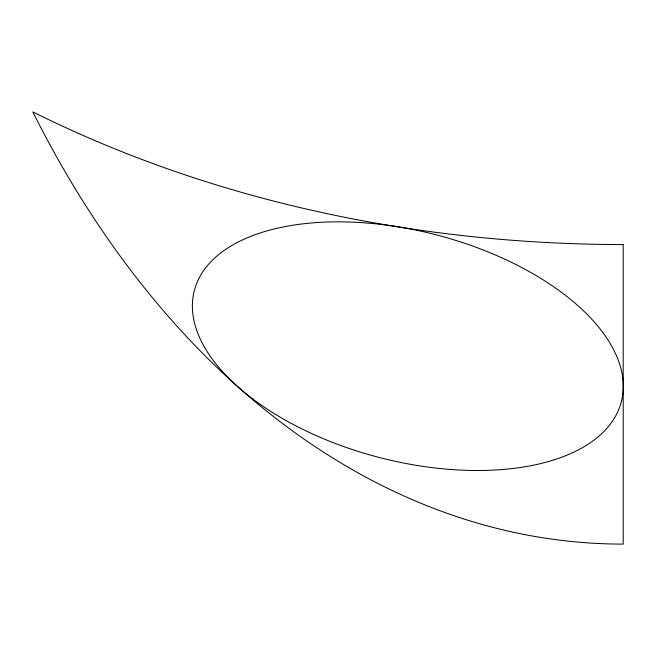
<?xml version="1.0" encoding="UTF-8"?>
<svg xmlns="http://www.w3.org/2000/svg" width="656" height="656" viewBox="0 0 656 656"><rect width="100%" height="100%" fill="white"/><g stroke="black" fill="none" stroke-linecap="round" stroke-linejoin="round"><path stroke-width="0.98" d="M623.2 244.59C420.037 244.303 215.258 202.655 32.8 111.897A1022.606 723.092 -90 0 0 623.2 544.103L623.2 244.59M260.44 404.531A220.613 114.907 14.6 0 0 617.55 412.206A220.613 114.907 14.6 0 0 345.351 221.925A220.613 114.907 14.6 0 0 260.44 404.531"/></g></svg>
